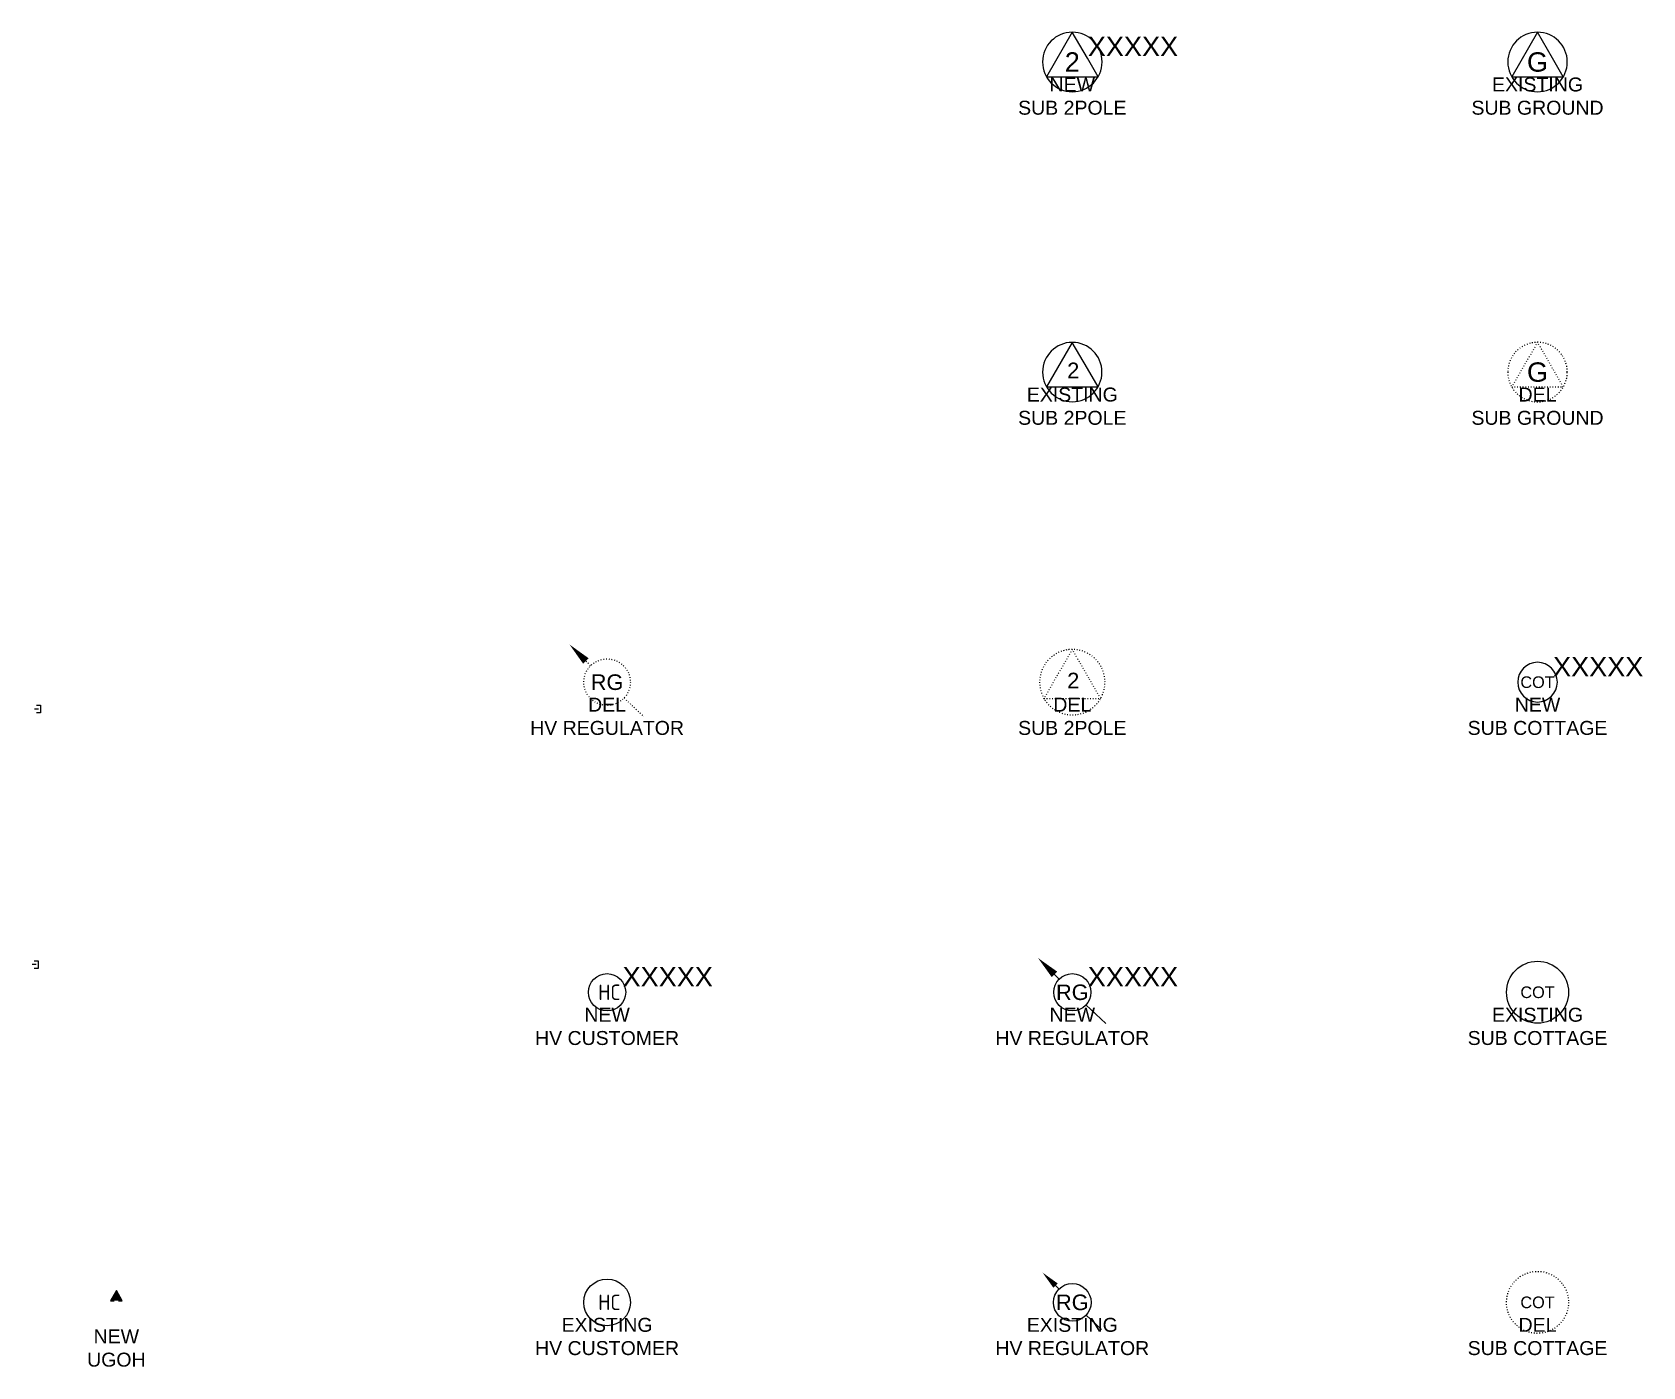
# Model space of a CAD drawing. Header units: metres. Extents: x -282 to 3977, y 160 to 949.
# Drawn here: x 183.8 to 391.6, y 160 to 332.1 of the extents above; entities that cross this region are included whole.
import ezdxf
from ezdxf.enums import TextEntityAlignment as Align

# ---------------------------------------------------------------- set-up
doc = ezdxf.new("R2010")
doc.units = ezdxf.units.M
doc.linetypes.add('DOT', pattern=[0.25, 0, -0.25])
doc.layers.get('0').update_dxf_attribs({"color": 6})
for name, color, linetype in [('Equip_SP_SL_EXT', 7, 'Continuous'), ('Equip_SP_SL_NEW', 2, 'Continuous'), ('Sub_SP_TR_HV_LV_SL_LS_EXT', 7, 'Continuous'), ('Sub_SP_TR_HV_LV_SL_LS_NEW', 2, 'Continuous')]:
    doc.layers.add(name, color=color, linetype=linetype)
doc.styles.add('iecISOCP', font='isocp.shx')
doc.styles.get("Standard").update_dxf_attribs({"font": 'ARIAL.TTF'})

# ---------------------------------------------------------------- blocks, each defined once
blk = doc.blocks.new('HV_CUSTOMER_EXT')
blk.add_wipeout([(-0.19, 3.01), (-0.56, 2.96), (-0.93, 2.86), (-1.28, 2.72), (-1.61, 2.54), (-1.92, 2.32), (-2.2, 2.06), (-2.44, 1.77), (-2.64, 1.45), (-2.8, 1.11), (-2.92, 0.75), (-2.99, 0.38), (-3.01, 0), (-2.99, -0.38), (-2.92, -0.75), (-2.8, -1.11), (-2.64, -1.45), (-2.44, -1.77), (-2.2, -2.06), (-1.92, -2.32), (-1.61, -2.54), (-1.28, -2.72), (-0.93, -2.86), (-0.56, -2.96), (-0.19, -3.01), (0.19, -3.01), (0.56, -2.96), (0.93, -2.86), (1.28, -2.72), (1.61, -2.54), (1.92, -2.32), (2.2, -2.06), (2.44, -1.77), (2.64, -1.45), (2.8, -1.11), (2.92, -0.75), (2.99, -0.38), (3.01, 0), (2.99, 0.38), (2.92, 0.75), (2.8, 1.11), (2.64, 1.45), (2.44, 1.77), (2.2, 2.06), (1.92, 2.32), (1.61, 2.54), (1.28, 2.72), (0.93, 2.86), (0.56, 2.96), (0.19, 3.01)])
blk.add_circle((0, 0), 3.01)
at = {"insert": (-1.13, 1), "char_height": 2, "width": 2.7042, "attachment_point": 1, "style": 'iecISOCP'}
blk.add_mtext('HC', dxfattribs=at)
for tag, height, flags, p in [('ASSET_NUM', 2.5, 8, (2, 2)), ('STREET_CODE', 0.2, 9, (1.5, 0)), ('CONSTRUCTED_VOLTAGE', 0.2, 9, (1.5, -0.2)), ('OPERATING_VOLTAGE', 0.2, 9, (1.5, -0.6)), ('ORIENTATION', 0.2, 9, (1.5, -0.8)), ('OWNED_BY', 0.2, 9, (1.5, -1)), ('OPERATED_BY', 0.2, 9, (1.5, -1.2)), ('SECONDARY_VOLTAGE', 0.2, 9, (1.5, -1.6)), ('STATE', 0.2, 9, (1.5, -1.8)), ('NO_PHASES', 0.2, 9, (1.5, -0.4)), ('MAINTAINED_BY', 0.2, 9, (1.5, -1.4)), ('PARENT', 0.2, 9, (1.5, -2)), ('SUBSTATION_TYPE', 0.2, 9, (1.5, -2.2)), ('STREETNAME', 0.2, 9, (1.5, -3)), ('SUBURB', 0.2, 9, (1.5, -3.2)), ('Z', 0.2, 1, (1.5, -3.6)), ('USAGE', 0.2, 9, (1.5, -2.4)), ('LEGEND', 0.2, 9, (1.5, -2.6)), ('LOCATION', 0.2, 9, (1.5, -2.8)), ('NOTES', 0.2, 9, (1.5, -3.4))]:
    blk.add_attdef(tag, text='', height=height, dxfattribs=dict(flags=flags)).set_placement(p, align=Align.MIDDLE_LEFT)
blk = doc.blocks.new('HV_CUSTOMER_NEW')
blk.add_circle((0, 0), 2.4)
at = {"insert": (-1.13, 1), "char_height": 2, "width": 2.7042, "attachment_point": 1, "style": 'iecISOCP'}
blk.add_mtext('HC', dxfattribs=at)
for tag, height, flags, p in [('ASSET_NUM', 2.5, 8, (2, 2)), ('STREET_CODE', 0.2, 9, (1.5, 0)), ('OPERATING_VOLTAGE', 0.2, 9, (1.5, -0.4)), ('ORIENTATION', 0.2, 9, (1.5, -0.6)), ('OWNED_BY', 0.2, 9, (1.5, -0.8)), ('OPERATED_BY', 0.2, 9, (1.5, -1)), ('CONSTRUCTED_VOLTAGE', 0.2, 9, (1.5, -1.4)), ('SECONDARY_VOLTAGE', 0.2, 9, (1.5, -1.6)), ('STATE', 0.2, 9, (1.5, -1.8)), ('NO_PHASES', 0.2, 9, (1.5, -0.2)), ('MAINTAINED_BY', 0.2, 9, (1.5, -1.2)), ('PARENT', 0.2, 9, (1.5, -2)), ('SUBSTATION_TYPE', 0.2, 9, (1.5, -2.2)), ('SUBURB', 0.2, 9, (1.5, -2.8)), ('STREETNAME', 0.2, 9, (1.5, -3)), ('Z', 0.2, 1, (1.5, -3.6)), ('USAGE', 0.2, 9, (1.5, -2.4)), ('LEGEND', 0.2, 9, (1.5, -2.6)), ('LOCATION', 0.2, 9, (1.5, -3.2)), ('NOTES', 0.2, 9, (1.5, -3.4))]:
    blk.add_attdef(tag, text='', height=height, dxfattribs=dict(flags=flags)).set_placement(p, align=Align.MIDDLE_LEFT)
blk = doc.blocks.new('HV_REGULATOR_DEL')
at = {"linetype": 'DOT'}
for p, q in [((-2.72, 2.73), (-2.12, 2.12)), ((2.19, -2.05), (4.75, -4.44))]:
    blk.add_line(p, q, dxfattribs=at)
blk.add_circle((0, 0), 3, dxfattribs=at)
blk.add_solid([(-3.08, 2.37), (-4.84, 4.85), (-2.37, 3.08)])
blk.add_text('RG', height=2.012).set_placement((0, 0), align=Align.MIDDLE_CENTER)
for tag, height, flags, p in [('ASSET_NUM', 2.5, 8, (2, 2)), ('STREET_CODE', 0.2, 9, (1.5, 0)), ('CONSTRUCTED_VOLTAGE', 0.2, 9, (1.5, -0.2)), ('OPERATING_VOLTAGE', 0.2, 9, (1.5, -0.6)), ('OPERATED_BY', 0.2, 9, (1.5, -0.8)), ('ORIENTATION', 0.2, 9, (1.5, -1.2)), ('OWNED_BY', 0.2, 9, (1.5, -1.4)), ('STATE', 0.2, 9, (1.5, -1.8)), ('NO_PHASES', 0.2, 9, (1.5, -0.4)), ('MAINTAINED_BY', 0.2, 9, (1.5, -1)), ('REGULATOR_TYPE', 0.2, 9, (1.5, -1.6)), ('USAGE', 0.2, 9, (1.5, -2)), ('SUBURB', 0.2, 9, (1.5, -2.4)), ('STREETNAME', 0.2, 9, (1.5, -2.6)), ('Z', 0.2, 1, (1.5, -3.2)), ('LEGEND', 0.2, 9, (1.5, -2.2)), ('LOCATION', 0.2, 9, (1.5, -2.8)), ('NOTES', 0.2, 9, (1.5, -3))]:
    blk.add_attdef(tag, text='', height=height, dxfattribs=dict(flags=flags)).set_placement(p, align=Align.MIDDLE_LEFT)
blk = doc.blocks.new('HV_REGULATOR_EXT')
for p, q in [((-2.16, 2.16), (-1.68, 1.68)), ((1.74, -1.62), (3.77, -3.52))]:
    blk.add_line(p, q)
blk.add_circle((0, 0), 2.43)
blk.add_solid([(-2.44, 1.88), (-3.84, 3.84), (-1.88, 2.44)])
blk.add_text('RG', height=2.012).set_placement((0, 0), align=Align.MIDDLE_CENTER)
for tag, height, flags, p in [('ASSET_NUM', 2.5, 8, (2, 2)), ('STREET_CODE', 0.2, 9, (1.5, 0)), ('CONSTRUCTED_VOLTAGE', 0.2, 9, (1.5, -0.2)), ('OPERATING_VOLTAGE', 0.2, 9, (1.5, -0.6)), ('OPERATED_BY', 0.2, 9, (1.5, -0.8)), ('ORIENTATION', 0.2, 9, (1.5, -1.2)), ('OWNED_BY', 0.2, 9, (1.5, -1.4)), ('STATE', 0.2, 9, (1.5, -1.8)), ('NO_PHASES', 0.2, 9, (1.5, -0.4)), ('MAINTAINED_BY', 0.2, 9, (1.5, -1)), ('REGULATOR_TYPE', 0.2, 9, (1.5, -1.6)), ('USAGE', 0.2, 9, (1.5, -2)), ('STREETNAME', 0.2, 9, (1.5, -2.6)), ('SUBURB', 0.2, 9, (1.5, -2.8)), ('Z', 0.2, 1, (1.5, -3.2)), ('LEGEND', 0.2, 9, (1.5, -2.2)), ('LOCATION', 0.2, 9, (1.5, -2.4)), ('NOTES', 0.2, 9, (1.5, -3))]:
    blk.add_attdef(tag, text='', height=height, dxfattribs=dict(flags=flags)).set_placement(p, align=Align.MIDDLE_LEFT)
blk = doc.blocks.new('HV_REGULATOR_NEW')
blk.add_wipeout([(0, 2.4), (-0.3, 2.38), (-0.6, 2.32), (-0.88, 2.23), (-1.16, 2.1), (-1.41, 1.94), (-1.64, 1.75), (-1.85, 1.53), (-2.03, 1.29), (-2.17, 1.02), (-2.28, 0.74), (-2.36, 0.45), (-2.4, 0.15), (-2.4, -0.15), (-2.36, -0.45), (-2.28, -0.74), (-2.17, -1.02), (-2.03, -1.29), (-1.85, -1.53), (-1.64, -1.75), (-1.41, -1.94), (-1.16, -2.1), (-0.88, -2.23), (-0.6, -2.32), (-0.3, -2.38), (0, -2.4), (0.3, -2.38), (0.6, -2.32), (0.88, -2.23), (1.16, -2.1), (1.41, -1.94), (1.64, -1.75), (1.85, -1.53), (2.03, -1.29), (2.17, -1.02), (2.28, -0.74), (2.36, -0.45), (2.4, -0.15), (2.4, 0.15), (2.36, 0.45), (2.28, 0.74), (2.17, 1.02), (2.03, 1.29), (1.85, 1.53), (1.64, 1.75), (1.41, 1.94), (1.16, 2.1), (0.88, 2.23), (0.6, 2.32), (0.3, 2.38)])
for p, q in [((-2.3, 2.3), (-1.7, 1.7)), ((1.75, -1.64), (4.32, -4.03))]:
    blk.add_line(p, q)
blk.add_circle((0, 0), 2.4)
blk.add_solid([(-2.65, 1.95), (-4.42, 4.42), (-1.95, 2.66)])
blk.add_text('RG', height=2).set_placement((0, 0), align=Align.MIDDLE_CENTER)
for tag, height, flags, p in [('ASSET_NUM', 3.5, 8, (2, 2)), ('STREET_CODE', 0.2, 9, (1.5, 0)), ('CONSTRUCTED_VOLTAGE', 0.2, 9, (1.5, -0.2)), ('OPERATING_VOLTAGE', 0.2, 9, (1.5, -0.6)), ('ORIENTATION', 0.2, 9, (1.5, -0.8)), ('OWNED_BY', 0.2, 9, (1.5, -1)), ('OPERATED_BY', 0.2, 9, (1.5, -1.2)), ('STATE', 0.2, 9, (1.5, -1.8)), ('NO_PHASES', 0.2, 9, (1.5, -0.4)), ('MAINTAINED_BY', 0.2, 9, (1.5, -1.4)), ('REGULATOR_TYPE', 0.2, 9, (1.5, -1.6)), ('USAGE', 0.2, 9, (1.5, -2)), ('SUBURB', 0.2, 9, (1.5, -2.4)), ('STREETNAME', 0.2, 9, (1.5, -2.6)), ('Z', 0.2, 1, (1.5, -3.2)), ('LEGEND', 0.2, 9, (1.5, -2.2)), ('LOCATION', 0.2, 9, (1.5, -2.8)), ('NOTES', 0.2, 9, (1.5, -3))]:
    blk.add_attdef(tag, text='', height=height, dxfattribs=dict(flags=flags)).set_placement(p, align=Align.MIDDLE_LEFT)
blk = doc.blocks.new('SUB_2POLE_DEL')
at = {"linetype": 'DOT'}
blk.add_lwpolyline([(-4.22, 0, 1), (4.22, 0, 1)], format="xyb", close=True, dxfattribs=at)
blk.add_lwpolyline([(2.14, 0.52), (0, 4.22), (-3.66, -2.11), (3.66, -2.11)], close=True, dxfattribs=at)
blk.add_text('2', height=2.01, dxfattribs=at).set_placement((-0.66, -0.79))
blk = doc.blocks.new('SUB_2POLE_EXT')
blk.add_lwpolyline([(-3.83, 0, 1), (3.83, 0, 1)], format="xyb", close=True)
blk.add_lwpolyline([(1.94, 0.47), (0, 3.83), (-3.32, -1.92), (3.32, -1.92)], close=True)
blk.add_text('2', height=2.01).set_placement((-0.66, -0.79))
for tag, height, flags, p in [('ASSET_NUM', 2.5, 8, (2, 2)), ('STREET_CODE', 0.2, 9, (1.5, 0)), ('CONSTRUCTED_VOLTAGE', 0.2, 9, (1.5, -0.2)), ('OPERATING_VOLTAGE', 0.2, 9, (1.5, -0.6)), ('ORIENTATION', 0.2, 9, (1.5, -0.8)), ('OWNED_BY', 0.2, 9, (1.5, -1)), ('OPERATED_BY', 0.2, 9, (1.5, -1.2)), ('SECONDARY_VOLTAGE', 0.2, 9, (1.5, -1.6)), ('STATE', 0.2, 9, (1.5, -1.8)), ('SUBSTATION_TYPE', 0.2, 9, (1.5, -2)), ('NO_PHASES', 0.2, 9, (1.5, -0.4)), ('MAINTAINED_BY', 0.2, 9, (1.5, -1.4)), ('STREETNAME', 0.2, 9, (1.5, -2.8)), ('SUBURB', 0.2, 9, (1.5, -3)), ('Z', 0.2, 1, (1.5, -3.4)), ('USAGE', 0.2, 9, (1.5, -2.2)), ('LEGEND', 0.2, 9, (1.5, -2.4)), ('LOCATION', 0.2, 9, (1.5, -2.6)), ('NOTES', 0.2, 9, (1.5, -3.2))]:
    blk.add_attdef(tag, text='', height=height, dxfattribs=dict(flags=flags)).set_placement(p, align=Align.MIDDLE_LEFT)
blk = doc.blocks.new('SUB_2POLE_NEW')
blk.add_wipeout([(-3.84, 0), (-3.81, -0.48), (-3.72, -0.95), (-3.57, -1.41), (-3.37, -1.85), (-3.11, -2.26), (-2.8, -2.63), (-2.45, -2.96), (-2.06, -3.24), (-1.63, -3.47), (-1.19, -3.65), (-0.72, -3.77), (-0.24, -3.83), (0.24, -3.83), (0.72, -3.77), (1.19, -3.65), (1.63, -3.47), (2.06, -3.24), (2.45, -2.96), (2.8, -2.63), (3.11, -2.26), (3.37, -1.85), (3.57, -1.41), (3.72, -0.95), (3.81, -0.48), (3.84, 0), (3.81, 0.48), (3.72, 0.95), (3.57, 1.41), (3.37, 1.85), (3.11, 2.26), (2.8, 2.63), (2.45, 2.96), (2.06, 3.24), (1.63, 3.47), (1.19, 3.65), (0.72, 3.77), (0.24, 3.83), (-0.24, 3.83), (-0.72, 3.77), (-1.19, 3.65), (-1.63, 3.47), (-2.06, 3.24), (-2.45, 2.96), (-2.8, 2.63), (-3.11, 2.26), (-3.37, 1.85), (-3.57, 1.41), (-3.72, 0.95), (-3.81, 0.48)])
blk.add_lwpolyline([(-3.84, 0, 1), (3.84, 0, 1)], format="xyb", close=True)
blk.add_lwpolyline([(1.94, 0.47), (0, 3.84), (-3.33, -1.92), (3.33, -1.92)], close=True)
blk.add_text('2', height=2.5).set_placement((0, 0), align=Align.MIDDLE_CENTER)
for tag, height, flags, p in [('ASSET_NUM', 2.5, 8, (2, 2)), ('STREET_CODE', 0.2, 9, (1.5, 0)), ('OPERATING_VOLTAGE', 0.2, 9, (1.5, -0.4)), ('ORIENTATION', 0.2, 9, (1.5, -0.6)), ('OWNED_BY', 0.2, 9, (1.5, -0.8)), ('OPERATED_BY', 0.2, 9, (1.5, -1)), ('SECONDARY_VOLTAGE', 0.2, 9, (1.5, -1.4)), ('STATE', 0.2, 9, (1.5, -1.6)), ('SUBSTATION_TYPE', 0.2, 9, (1.5, -1.8)), ('NO_PHASES', 0.2, 9, (1.5, -0.2)), ('MAINTAINED_BY', 0.2, 9, (1.5, -1.2)), ('USAGE', 0.2, 9, (1.5, -2)), ('SUBURB', 0.2, 9, (1.5, -2.4)), ('STREETNAME', 0.2, 9, (1.5, -2.6)), ('Z', 0.2, 1, (1.5, -3.2)), ('LEGEND', 0.2, 9, (1.5, -2.2)), ('LOCATION', 0.2, 9, (1.5, -2.8)), ('NOTES', 0.2, 9, (1.5, -3))]:
    blk.add_attdef(tag, text='', height=height, dxfattribs=dict(flags=flags)).set_placement(p, align=Align.MIDDLE_LEFT)
blk = doc.blocks.new('SUB_COTTAGE_DEL')
at = {"linetype": 'DOT'}
blk.add_circle((0, 0), 4, dxfattribs=at)
blk.add_text('COT', height=1.5).set_placement((0, 0), align=Align.MIDDLE)
for tag, height, flags, p in [('ASSET_NUM', 2.5, 8, (2, 2)), ('STREET_CODE', 0.2, 9, (1.5, 0)), ('OPERATED_BY', 0.2, 9, (1.5, -0.2)), ('Z', 0.2, 1, (1.5, -0.6)), ('MAINTAINED_BY', 0.2, 9, (1.5, -0.4))]:
    blk.add_attdef(tag, text='', height=height, dxfattribs=dict(flags=flags)).set_placement(p, align=Align.MIDDLE_LEFT)
blk = doc.blocks.new('SUB_COTTAGE_EXT')
blk.add_circle((0, 0), 4)
blk.add_text('COT', height=1.5).set_placement((0, 0), align=Align.MIDDLE)
for tag, height, flags, p in [('ASSET_NUM', 2.5, 8, (2, 2)), ('STREET_CODE', 0.2, 9, (1.5, 0)), ('CONSTRUCTED_VOLTAGE', 0.2, 9, (1.5, -0.2)), ('OPERATING_VOLTAGE', 0.2, 9, (1.5, -0.6)), ('ORIENTATION', 0.2, 9, (1.5, -0.8)), ('OWNED_BY', 0.2, 9, (1.5, -1)), ('OPERATED_BY', 0.2, 9, (1.5, -1.2)), ('SECONDARY_VOLTAGE', 0.2, 9, (1.5, -1.6)), ('STATE', 0.2, 9, (1.5, -1.8)), ('NO_PHASES', 0.2, 9, (1.5, -0.4)), ('MAINTAINED_BY', 0.2, 9, (1.5, -1.4)), ('PARENT', 0.2, 9, (1.5, -2)), ('SUBSTATION_TYPE', 0.2, 9, (1.5, -2.2)), ('STREETNAME', 0.2, 9, (1.5, -3)), ('SUBURB', 0.2, 9, (1.5, -3.2)), ('Z', 0.2, 1, (1.5, -3.6)), ('USAGE', 0.2, 9, (1.5, -2.4)), ('LEGEND', 0.2, 9, (1.5, -2.6)), ('LOCATION', 0.2, 9, (1.5, -2.8)), ('NOTES', 0.2, 9, (1.5, -3.4))]:
    blk.add_attdef(tag, text='', height=height, dxfattribs=dict(flags=flags)).set_placement(p, align=Align.MIDDLE_LEFT)
blk = doc.blocks.new('SUB_COTTAGE_NEW')
blk.add_lwpolyline([(-2.56, 0, 1), (2.56, 0, 1)], format="xyb", close=True)
blk.add_text('COT', height=1.5).set_placement((0, 0), align=Align.MIDDLE)
for tag, height, flags, p in [('ASSET_NUM', 2.5, 8, (2, 2)), ('STREET_CODE', 0.2, 9, (1.5, 0)), ('OPERATING_VOLTAGE', 0.2, 9, (1.5, -0.4)), ('ORIENTATION', 0.2, 9, (1.5, -0.6)), ('OWNED_BY', 0.2, 9, (1.5, -0.8)), ('OPERATED_BY', 0.2, 9, (1.5, -1)), ('SECONDARY_VOLTAGE', 0.2, 9, (1.5, -1.4)), ('STATE', 0.2, 9, (1.5, -1.6)), ('SUBSTATION_TYPE', 0.2, 9, (1.5, -2)), ('NO_PHASES', 0.2, 9, (1.5, -0.2)), ('MAINTAINED_BY', 0.2, 9, (1.5, -1.2)), ('PARENT', 0.2, 9, (1.5, -1.8)), ('SUBURB', 0.2, 9, (1.5, -2.6)), ('STREETNAME', 0.2, 9, (1.5, -2.8)), ('Z', 0.2, 1, (1.5, -3.4)), ('USAGE', 0.2, 9, (1.5, -2.2)), ('LEGEND', 0.2, 9, (1.5, -2.4)), ('LOCATION', 0.2, 9, (1.5, -3)), ('NOTES', 0.2, 9, (1.5, -3.2))]:
    blk.add_attdef(tag, text='', height=height, dxfattribs=dict(flags=flags)).set_placement(p, align=Align.MIDDLE_LEFT)
blk = doc.blocks.new('SUB_GROUND_DEL')
at = {"linetype": 'DOT'}
blk.add_lwpolyline([(-3.84, 0, 1), (3.84, 0, 1)], format="xyb", close=True, dxfattribs=at)
blk.add_lwpolyline([(1.94, 0.48), (0, 3.84), (-3.32, -1.91), (3.32, -1.91)], close=True, dxfattribs=at)
blk.add_text('G', height=2.5).set_placement((0, 0), align=Align.MIDDLE_CENTER)
for tag, height, flags, p in [('ASSET_NUM', 2.5, 8, (2, 2)), ('STREET_CODE', 0.2, 9, (1.5, 0)), ('OPERATED_BY', 0.2, 9, (1.5, -0.2)), ('Z', 0.2, 1, (1.5, -0.6)), ('MAINTAINED_BY', 0.2, 9, (1.5, -0.4))]:
    blk.add_attdef(tag, text='', height=height, dxfattribs=dict(flags=flags)).set_placement(p, align=Align.MIDDLE_LEFT)
blk = doc.blocks.new('SUB_GROUND_EXT')
blk.add_lwpolyline([(-3.84, 0, 1), (3.84, 0, 1)], format="xyb", close=True)
blk.add_lwpolyline([(1.94, 0.48), (0, 3.84), (-3.32, -1.91), (3.32, -1.91)], close=True)
blk.add_text('G', height=2.5).set_placement((0, 0), align=Align.MIDDLE_CENTER)
for tag, height, flags, p in [('ASSET_NUM', 2.5, 8, (2, 2)), ('STREET_CODE', 0.2, 9, (1.5, 0)), ('CONSTRUCTED_VOLTAGE', 0.2, 9, (1.5, -0.2)), ('OPERATING_VOLTAGE', 0.2, 9, (1.5, -0.6)), ('ORIENTATION', 0.2, 9, (1.5, -0.8)), ('OWNED_BY', 0.2, 9, (1.5, -1)), ('OPERATED_BY', 0.2, 9, (1.5, -1.2)), ('SECONDARY_VOLTAGE', 0.2, 9, (1.5, -1.6)), ('STATE', 0.2, 9, (1.5, -1.8)), ('NO_PHASES', 0.2, 9, (1.5, -0.4)), ('MAINTAINED_BY', 0.2, 9, (1.5, -1.4)), ('PARENT', 0.2, 9, (1.5, -2)), ('SUBSTATION_TYPE', 0.2, 9, (1.5, -2.2)), ('STREETNAME', 0.2, 9, (1.5, -3)), ('SUBURB', 0.2, 9, (1.5, -3.2)), ('Z', 0.2, 1, (1.5, -3.6)), ('USAGE', 0.2, 9, (1.5, -2.4)), ('LEGEND', 0.2, 9, (1.5, -2.6)), ('LOCATION', 0.2, 9, (1.5, -2.8)), ('NOTES', 0.2, 9, (1.5, -3.4))]:
    blk.add_attdef(tag, text='', height=height, dxfattribs=dict(flags=flags)).set_placement(p, align=Align.MIDDLE_LEFT)
blk = doc.blocks.new('UGOH_NEW')
blk.add_hatch(color=256).paths.add_polyline_path([(-0.75, 1.7), (0.75, 1.7), (0, 3)])
at = {"color": 1}
blk.add_lwpolyline([(-0.75, 1.7), (0.75, 1.7), (0, 3)], close=True, dxfattribs=at)
for tag, flags, p in [('CONSTRUCTED_VOLTAGE', 9, (1.5, 0)), ('ACTUAL_STATUS', 9, (1.5, -1.6)), ('OPERATING_VOLTAGE', 9, (1.5, -0.2)), ('ORIENTATION', 9, (1.5, -0.4)), ('STATE', 9, (1.5, -0.6)), ('OWNED_BY', 9, (1.5, -1)), ('OPERATED_BY', 9, (1.5, -1.2)), ('TYPE', 1, (1.5, -2)), ('USAGE', 9, (1.5, -0.8)), ('MAINTAINED_BY', 9, (1.5, -1.4)), ('NUMBER_OF_PHASES', 9, (1.5, -1.8))]:
    blk.add_attdef(tag, text='', height=0.2, dxfattribs=dict(flags=flags)).set_placement(p, align=Align.MIDDLE_LEFT)
blk.add_wipeout([(-0.25, 1.7), (-0.25, 0), (0.25, 0), (0.25, 1.7)])
blk = doc.blocks.new('ENDCAP_SL_EXT')
for points in [[(0.5, 0), (0, 0)], [(0.25, 0.5), (0.75, 0.5), (0.75, -0.5), (0.25, -0.5)]]:
    blk.add_lwpolyline(points)
for tag, p, flags in [('CONNECTOR_TYPE', (0, 0), 9), ('Z', (0, 0), 1), ('CONSTRUCTED_VOLTAGE', (0, -0.2), 9), ('OPERATING_VOLTAGE', (0, -0.6), 9), ('ORIENTATION', (0, -0.8), 9), ('OWNED_BY', (0, -1), 9), ('STATE', (0, -1.2), 9), ('NO_PHASES', (0, -0.4), 9), ('USAGE', (0, -1.4), 9), ('LEGEND', (0, -1.6), 9), ('NOTES', (0, -1.8), 9)]:
    blk.add_attdef(tag, p, '', height=0.2, dxfattribs=dict(flags=flags))
blk = doc.blocks.new('ENDCAP_SL_NEW')
for points in [[(0.5, 0), (0, 0)], [(0.25, 0.5), (0.75, 0.5), (0.75, -0.5), (0.25, -0.5)]]:
    blk.add_lwpolyline(points)
for tag, p, flags in [('CONNECTOR_TYPE', (0, 0), 9), ('Z', (0, 0), 1), ('CONSTRUCTED_VOLTAGE', (0, -0.2), 9), ('OPERATING_VOLTAGE', (0, -0.6), 9), ('ORIENTATION', (0, -0.8), 9), ('OWNED_BY', (0, -1), 9), ('STATE', (0, -1.2), 9), ('NO_PHASES', (0, -0.4), 9), ('USAGE', (0, -1.4), 9), ('LEGEND', (0, -1.6), 9), ('NOTES', (0, -1.8), 9)]:
    blk.add_attdef(tag, p, '', height=0.2, dxfattribs=dict(flags=flags))

msp = doc.modelspace()

# ---------------------------------------------------------------- block references
at = {"layer": 'Equip_SP_SL_EXT'}
msp.add_blockref('ENDCAP_SL_EXT', (184.14, 244.84), dxfattribs=at)
at = {"layer": 'Equip_SP_SL_NEW'}
for name, p in [('ENDCAP_SL_NEW', (183.84, 211.87)), ('UGOH_NEW', (194.69, 166.82))]:
    msp.add_blockref(name, p, dxfattribs=at)
at = {"layer": 'Sub_SP_TR_HV_LV_SL_LS_EXT'}
for name, p in [('SUB_GROUND_EXT', (377.98, 328.31)), ('SUB_2POLE_EXT', (317.98, 288.31)), ('SUB_GROUND_DEL', (377.98, 288.31)), ('HV_REGULATOR_DEL', (257.98, 248.31)), ('SUB_2POLE_DEL', (317.98, 248.31)), ('SUB_COTTAGE_EXT', (377.98, 208.31)), ('HV_CUSTOMER_EXT', (257.98, 168.31)), ('HV_REGULATOR_EXT', (317.98, 168.31)), ('SUB_COTTAGE_DEL', (377.98, 168.31))]:
    msp.add_blockref(name, p, dxfattribs=at)
at = {"layer": 'Sub_SP_TR_HV_LV_SL_LS_NEW'}
ref = msp.add_blockref('SUB_2POLE_NEW', (317.98, 328.31), dxfattribs=at)
ref.add_attrib('ASSET_NUM', 'XXXXX', dxfattribs={"layer": '0', "height": 2.5}).set_placement((319.98, 330.31), align=Align.MIDDLE_LEFT)
ref = msp.add_blockref('SUB_COTTAGE_NEW', (377.98, 248.31), dxfattribs=at)
ref.add_attrib('ASSET_NUM', 'XXXXX', dxfattribs={"layer": '0', "height": 2.5}).set_placement((379.98, 250.31), align=Align.MIDDLE_LEFT)
ref = msp.add_blockref('HV_REGULATOR_NEW', (317.98, 208.31), dxfattribs=at)
ref.add_attrib('ASSET_NUM', 'XXXXX', dxfattribs={"layer": '0', "height": 2.5}).set_placement((319.98, 210.31), align=Align.MIDDLE_LEFT)
ref = msp.add_blockref('HV_CUSTOMER_NEW', (257.98, 208.31), dxfattribs=at)
ref.add_attrib('ASSET_NUM', 'XXXXX', dxfattribs={"layer": '0', "height": 2.5}).set_placement((259.98, 210.31), align=Align.MIDDLE_LEFT)

# ---------------------------------------------------------------- texts
at = {"char_height": 1.8, "width": 40, "attachment_point": 2}
for s, insert in [('EXISTING\\PSUB GROUND', (377.98, 326.31)), ('EXISTING\\PSUB 2POLE', (317.98, 286.31)), ('DEL\\PSUB GROUND', (377.98, 286.31)), ('DEL\\PHV REGULATOR', (257.98, 246.31)), ('DEL\\PSUB 2POLE', (317.98, 246.31)), ('NEW\\PSUB COTTAGE', (377.98, 246.31)), ('NEW\\PHV CUSTOMER', (257.98, 206.31)), ('EXISTING\\PSUB COTTAGE', (377.98, 206.31)), ('EXISTING\\PHV REGULATOR', (317.98, 166.31)), ('DEL\\PSUB COTTAGE', (377.98, 166.31)), ('NEW\\PUGOH', (194.69, 164.82))]:
    msp.add_mtext(s, dxfattribs=dict(at, insert=insert))

# ---------------------------------------------------------------- next in the draw order: texts
for s, insert in [('NEW\\PSUB 2POLE', (317.98, 326.31)), ('NEW\\PHV REGULATOR', (317.98, 206.31)), ('EXISTING\\PHV CUSTOMER', (257.98, 166.31))]:
    msp.add_mtext(s, dxfattribs=dict(at, insert=insert))

doc.saveas('drawing.dxf')
